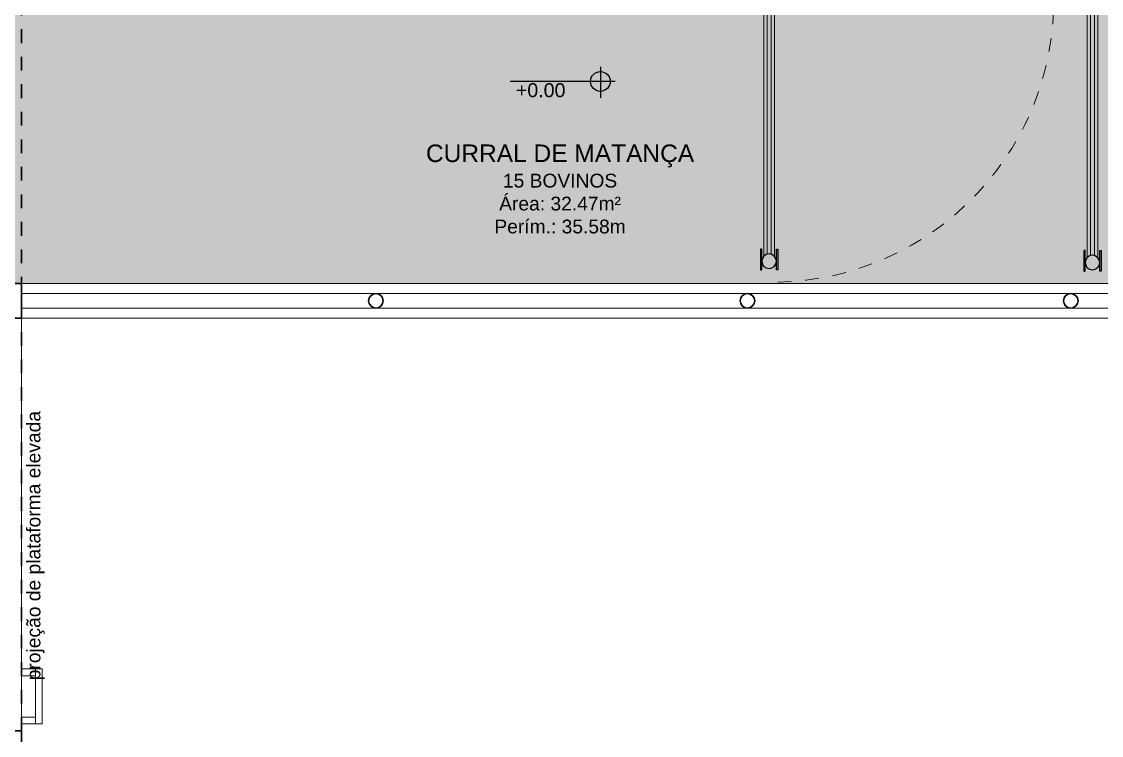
# Model space of a CAD drawing. Header units: millimetres. Extents: x 2823 to 2968, y 1352 to 1452.
# Drawn here: x 2894.56 to 2902.41, y 1422.9 to 1428.09 of the extents above; entities that cross this region are included whole.
import ezdxf

# ---------------------------------------------------------------- set-up
doc = ezdxf.new("R2010")
doc.units = ezdxf.units.MM
doc.header["$LTSCALE"] = 0.03
doc.linetypes.add('Dashed', pattern=[0.75, 0.5, -0.25])
for name, color, linetype, lineweight in [('A-HACHU', 9, 'Continuous', 0), ('A-PAREDE', 5, 'Continuous', 30), ('A-PROJEÇÃO', 251, 'Dashed', 13), ('A-VISTA01', 1, 'Continuous', 20), ('A-VISTA02', 2, 'Continuous', 15), ('A-VISTA03', 3, 'Continuous', 9), ('A-VISTA04', 4, 'Continuous', 5)]:
    doc.layers.add(name, color=color, linetype=linetype, lineweight=lineweight)
doc.layers.add('A-TEXTO1', color=7, linetype='Continuous', true_color=0x000000)
doc.layers.add('A_PROJEÇÃO', color=7, linetype='Dashed')
doc.layers.add('T - ESQUADRIA 03', color=3, linetype='Continuous')
doc.styles.add('A2 Arquitetos', font='arial.ttf')

# ---------------------------------------------------------------- blocks, each defined once
blk = doc.blocks.new('Porteira_Curral_2')
at = {"layer": 'A-PAREDE', "linetype": 'Continuous', "lineweight": 25}
for centre in [(207872.5370446081, 9278507.648432571), (207874.5110446079, 9278507.648432571)]:
    blk.add_circle(centre, 0.053, dxfattribs=at)
at = {"layer": 'A-VISTA02'}
for p, q in [((207874.4742018335, 9278507.686532572), (207872.5738873823, 9278507.686532572)), ((207874.4742018353, 9278507.61033257), (207872.5738873805, 9278507.61033257))]:
    blk.add_line(p, q, dxfattribs=at)
at = {"layer": 'A-VISTA03', "linetype": 'Continuous', "lineweight": 25}
for points in [[(207874.424044608, 9278507.71143257), (207874.574044608, 9278507.71143257), (207874.574044608, 9278507.70143257), (207874.424044608, 9278507.70143257)], [(207874.424044608, 9278507.585432572), (207874.574044608, 9278507.585432572), (207874.574044608, 9278507.595432572), (207874.424044608, 9278507.595432572)]]:
    blk.add_lwpolyline(points, close=True, dxfattribs=at)
at = {"layer": 'A-VISTA04'}
for p, q in [((207872.5878776686, 9278507.66343257), (207874.4602115476, 9278507.66343257)), ((207872.5878776681, 9278507.63343257), (207874.4602115481, 9278507.63343257))]:
    blk.add_line(p, q, dxfattribs=at)
blk = doc.blocks.new('Curbov')
at = {"layer": 'A-HACHU', "true_color": 0xc7c8ca}
h = blk.add_hatch(dxfattribs=at)
h.set_pattern_fill('AR-B88', color=9, scale=0.02)
h.set_pattern_definition([(0, (0, 0), (0, 0.16), []), (90, (0, 0), (-0.07999999999999999, 0.16), [0.16, -0.16])])
h.paths.add_polyline_path([(208193.0803317435, 9278629.065369038), (208197.8303317472, 9278629.065369042), (208197.8303317472, 9278628.815369042), (208197.3803317482, 9278628.815369042), (208197.38033175, 9278626.715369042), (208197.8303317472, 9278626.715369042), (208197.8303317472, 9278626.465369044), (208197.8303317472, 9278625.81536905), (208192.4303317478, 9278625.815369051), (208192.4303317449, 9278623.46536904), (208199.9303317468, 9278623.465369042), (208199.9303317489, 9278626.46536904), (208199.9303317525, 9278626.715369038), (208200.1803317525, 9278626.715369038), (208200.6803317577, 9278626.715369042), (208200.9303317577, 9278626.715369044), (208213.5523912603, 9278626.715369046), (208213.5523912603, 9278627.515369045), (208211.2603895692, 9278628.815369043), (208208.6803317472, 9278628.815369043), (208208.4303317453, 9278628.815369043), (208208.4303317453, 9278636.565369043), (208201.5803317472, 9278636.565369042), (208201.5803317494, 9278629.065369042), (208206.3303317469, 9278629.065369043), (208206.3303317469, 9278628.815369043), (208200.9303317509, 9278628.815369045), (208200.6803317512, 9278628.815369042), (208200.1803317513, 9278628.815369045), (208199.9303317514, 9278628.815369045), (208199.9303317514, 9278629.065369043), (208199.9303317461, 9278632.690369043), (208199.9303317741, 9278632.940369042), (208199.9303317451, 9278636.565369042), (208193.0803317413, 9278636.565369042)])
h.paths.add_polyline_path([(208192.4303317507, 9278626.715369044), (208197.38033175, 9278626.715369042), (208197.3803317482, 9278628.815369042), (208192.4303317489, 9278628.815369043)], flags=17)
at = {"layer": 'A-TEXTO1'}
h = blk.add_hatch(color=256, dxfattribs=at)
h.dxf.hatch_style = 1
h.paths.add_polyline_path([(208205.1369145617, 9278628.256322011), (208205.1369145617, 9278628.184460098), (208205.0650526043, 9278628.184460098, -0.4142135075525849)])
h.paths.add_polyline_path([(208205.1369145617, 9278628.184460098), (208205.2087764742, 9278628.184460098, -0.4142136171936075), (208205.1369145617, 9278628.112598184)])
at = {"layer": 'A-PAREDE'}
for points in [[(208200.9303317577, 9278626.465369046), (208200.6803317577, 9278626.465369046), (208200.6803317577, 9278626.715369044), (208200.9303317577, 9278626.715369044)], [(208200.9303317577, 9278623.215369042), (208200.6803317577, 9278623.215369042), (208200.6803317577, 9278623.46536904), (208200.9303317577, 9278623.46536904)]]:
    blk.add_lwpolyline(points, close=True, dxfattribs=at)
for centre in [(208203.5053317478, 9278626.590369042), (208206.2053317469, 9278626.590369042), (208208.5553317434, 9278626.590369042)]:
    blk.add_circle(centre, 0.053, dxfattribs=at)
at = {"layer": 'A-PROJEÇÃO'}
blk.add_arc((208206.3818666534, 9278628.775156217), 2.050299279561563, 271.242678005961, 2.423723649890864, dxfattribs=at)
at = {"layer": 'A-TEXTO1'}
for p, q in [((208205.1369145617, 9278628.291927895), (208205.1369145617, 9278628.064743007)), ((208205.2433641472, 9278628.184460165), (208204.480478186, 9278628.184460165))]:
    blk.add_line(p, q, dxfattribs=at)
blk.add_circle((208205.1369145617, 9278628.184460165), 0.07186191701812356, dxfattribs=at)
at = {"layer": 'A-VISTA01'}
for p, q in [((208200.9303317505, 9278626.715369042), (208213.6713541799, 9278626.715369046)), ((208200.9303317493, 9278626.465369042), (208213.6713541799, 9278626.465369042)), ((208200.9303317493, 9278626.465369042), (208200.9303317494, 9278623.46536904))]:
    blk.add_line(p, q, dxfattribs=at)
at = {"layer": 'A-VISTA03'}
for p, q in [((208201.030331749, 9278623.915369041), (208201.030331749, 9278623.51536904)), ((208200.9303317494, 9278623.86536904), (208201.030331749, 9278623.86536904)), ((208201.030331749, 9278623.56536904), (208200.9303317494, 9278623.56536904))]:
    blk.add_line(p, q, dxfattribs=at)
blk.add_lwpolyline([(208200.9303317494, 9278623.915369041), (208201.0803317497, 9278623.915369041), (208201.0803317497, 9278623.51536904), (208200.9303317494, 9278623.51536904)], dxfattribs=at)
at = {"layer": 'A-VISTA04'}
for p, q in [((208213.6183541798, 9278626.643369041), (208200.9303317577, 9278626.643369041)), ((208213.6183541798, 9278626.537369043), (208200.9303317577, 9278626.537369043))]:
    blk.add_line(p, q, dxfattribs=at)
at = {"layer": 'A_PROJEÇÃO', "color": 1, "lineweight": 30}
blk.add_lwpolyline([(208199.930331745, 9278636.763642596), (208200.9303317577, 9278636.763642596), (208200.9303317577, 9278623.163642596), (208199.930331745, 9278623.163642596)], close=True, dxfattribs=at)
at = {"layer": 'A-PROJEÇÃO', "xscale": -1, "rotation": 90}
blk.add_blockref('Porteira_Curral_2', (9486714.011764318, 9486501.389256427), dxfattribs=at)
at = {"layer": 'T - ESQUADRIA 03', "xscale": -1, "rotation": 90}
blk.add_blockref('Porteira_Curral_2', (9486716.36176432, 9486501.37925009), dxfattribs=at)
at = {"layer": 'A-TEXTO1', "ltscale": 0.0005, "style": 'A2 Arquitetos'}
blk.add_text('+0.00', height=0.102, dxfattribs=at).set_placement((208204.5225594299, 9278628.070194544))
at = {"layer": 'A-TEXTO1', "ltscale": 0.0005, "insert": (208205.7899475983, 9278627.078999864), "char_height": 0.1275, "attachment_point": 9, "style": 'A2 Arquitetos'}
blk.add_mtext_dynamic_manual_height_columns('\\pxqc;CURRAL DE MATANÇA\\P{\\H0.78431x;15 BOVINOS}\\P{\\H0.78431x;Área: 32.47m²\\PPerím.: 35.58m}', width=1.892240669983439, gutter_width=30.31471099704504, heights=[0], dxfattribs=at)
at = {"layer": 'A-TEXTO1', "ltscale": 0.0005, "insert": (208201.0976636992, 9278625.927186467), "char_height": 0.1, "attachment_point": 9, "rotation": 89.99999999999999, "style": 'A2 Arquitetos'}
blk.add_mtext_dynamic_manual_height_columns('\\pxql;projeção de plataforma elevada', width=2.094198884577752, gutter_width=30.31471099704504, heights=[0], dxfattribs=at)
blk = doc.blocks.new('arq geral tgov')
at = {"color": 6}
blk.add_blockref('Curbov', (-208203.9970103018, -9278602.437218685), dxfattribs=at)

msp = doc.modelspace()

# ---------------------------------------------------------------- block references
msp.add_blockref('arq geral tgov', (2897.631577867178, 1401.905756628998))

doc.saveas('drawing.dxf')
